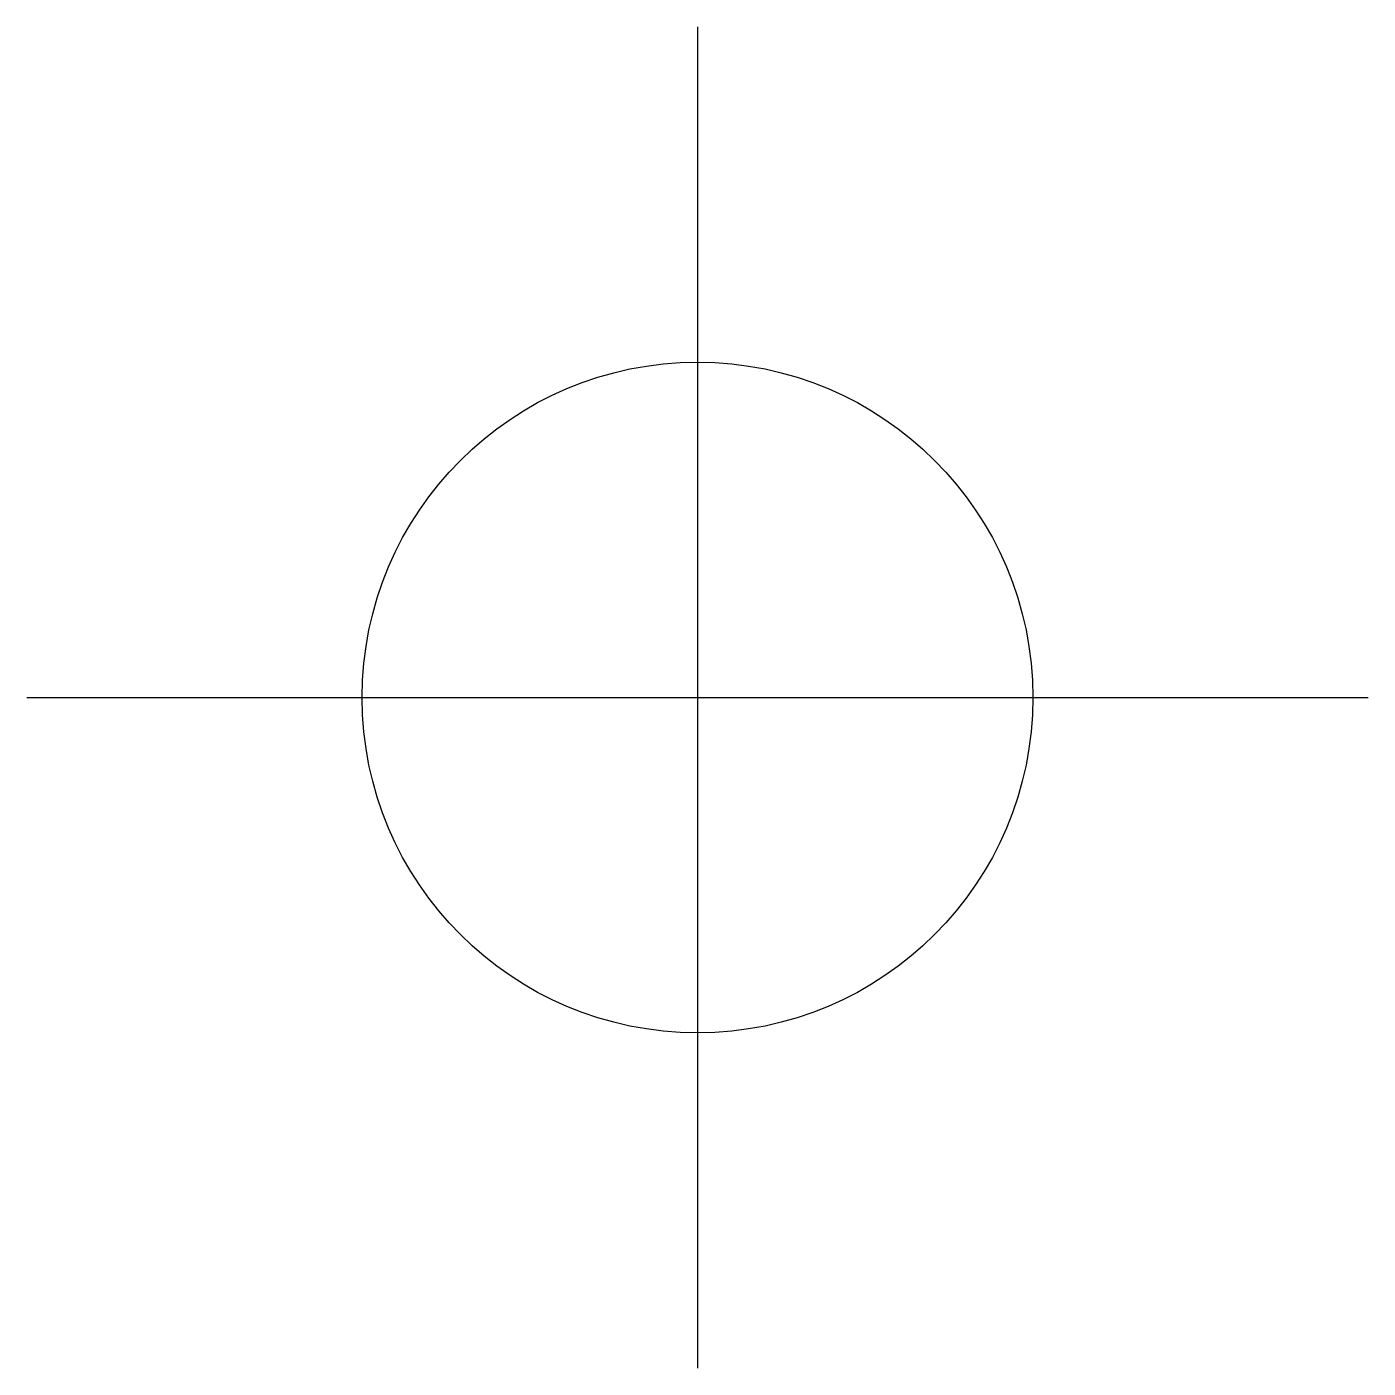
# Model space of a CAD drawing. Extents: x 337.5 to 341.5, y 129 to 133.
import ezdxf

# ---------------------------------------------------------------- set-up
doc = ezdxf.new("R2010")
doc.units = 0
doc.header["$MEASUREMENT"] = 0

msp = doc.modelspace()

# ---------------------------------------------------------------- linework, layer by layer
for p, q in [((339.5, 133), (339.5, 129)), ((337.5, 131), (341.5, 131))]:
    msp.add_line(p, q)
msp.add_circle((339.5, 131), 1)

doc.saveas('drawing.dxf')
